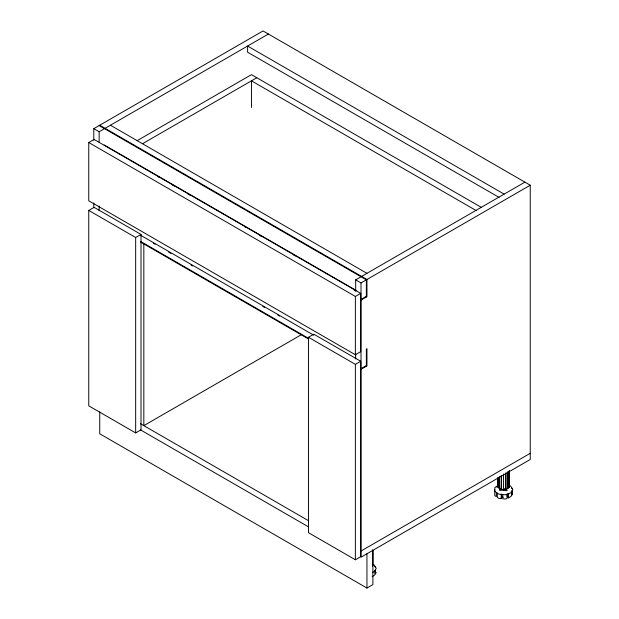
<?xml version="1.0" encoding="UTF-8"?>
<svg xmlns="http://www.w3.org/2000/svg" width="619" height="619" viewBox="0 0 619 619"><rect width="100%" height="100%" fill="white"/><g stroke="black" fill="none" stroke-linecap="round" stroke-linejoin="round"><path stroke-width="0.93" d="M372.437 549.827L372.437 566.393L372.893 565.077L372.893 550.353L372.886 584.622L366.951 588.05L99.736 433.78L99.736 411.875M504.547 488.437L506.953 490.65L499.695 490.101L499.695 488.461M501.251 475.593L501.251 489.397L503.526 489.66L503.526 474.015M505.723 473.527L505.8 489.397L507.727 488.654L507.727 472.088M494.774 489.389L494.782 495.618L496.322 496.678L496.322 492.739L497.343 493.436L497.343 497.374L498.883 498.434L501.235 498.666L501.715 493.939M498.032 484.917L497.583 486.225L498.427 487.493L498.032 487.54L498.032 477.419M507.727 488.654L509.011 487.54L509.468 486.225L509.468 470.579M376.259 572.614L375.447 573.914L375.447 569.975L374.905 570.834L374.905 574.772L372.174 576.715M498.032 487.54L499.541 488.461L499.541 476.498M501.251 489.397L501.467 476.321M498.179 485.327L494.774 487.679L494.782 491.354L498.883 494.163L505.158 494.798L510.667 492.956L512.834 489.497L510.644 486.047L509.066 485.52M496.306 486.944L497.32 486.248M499.695 490.101L501.8 488.855M93.802 140.227L93.802 128.659L263.036 30.95L530.243 185.22L530.243 459.491L361.009 557.193L361.009 282.929L530.243 185.22M93.802 128.659L99.148 131.739L268.383 34.037M88.757 142.54L94.096 139.453L360.715 293.383L360.715 351.669L355.368 354.749L88.757 200.819L88.757 142.54L355.368 296.47L360.715 293.383M137.201 140.629L251.453 74.659L481.543 207.504M142.54 143.709L256.8 77.746M88.757 210.421L94.096 207.334L141.008 234.423L141.008 429.834L135.662 432.921L88.757 405.84L88.757 210.421L135.662 237.503L141.008 234.423M355.67 291.417L355.67 279.842L524.904 182.141M366.355 296.323L361.009 299.41L360.567 299.155M361.009 300.068L366.951 296.64L366.951 279.502L99.736 125.231M301.468 334.624L143.832 425.632L143.832 243.932M308.463 337.27L313.802 334.183L360.715 361.264L360.715 556.682L355.368 559.769L308.463 532.68L308.463 337.27L355.368 364.351L360.715 361.264M361.009 368.661L366.355 365.581M361.009 369.326L366.951 365.891L366.951 348.752L366.355 349.093L366.355 366.239M361.009 551.026L530.243 453.317M507.209 494.163L507.209 496.531L508.748 497.862L511.48 495.92L511.48 491.989L512.021 491.122L512.021 495.061L512.014 490.89M372.514 572.335L374.093 571.809L376.259 568.35L374.069 564.899L372.491 564.373M509.081 486.271L509.468 486.225M505.723 489.172L503.526 489.66M372.506 565.124L372.893 565.077M501.715 497.088L503.278 497.25M499.541 488.461L501.467 489.203M504.121 194.134L247.6 46.038L247.6 52.205L499.107 197.415M476.204 210.592L251.453 80.834L251.453 107.497M110.43 125.231L366.951 273.327M99.148 125.572L366.355 279.842L366.355 296.988M355.67 279.842L361.009 282.929M104.154 144.947L356.335 290.543M157.597 176.461L159.269 177.421M172.631 185.135L174.303 186.102M187.658 193.817L190.165 195.264M244.443 226.6L246.114 227.56M259.469 235.274L261.976 236.721M293.708 255.043L295.379 256.003M353.828 289.754L355.499 290.721M140.9 235.413L313.748 335.204M153.427 243.298L155.09 244.265M168.453 251.979L170.96 253.426M191 264.994L192.671 265.961M262.812 306.459L264.483 307.419M277.846 315.133L279.509 316.1M140.699 241.464L308.2 338.167M140.567 242.044L308.409 338.949M140.567 423.752L308.409 520.649M140.567 429.919L308.409 526.823M505.468 489.536L506.953 490.65M511.464 487.671L512.014 488.53M374.89 566.524L375.439 567.383M509.011 470.974L509.011 487.54M508.686 471.771L508.686 487.416M508.594 497.916L508.594 493.977L507.069 494.488L507.069 498.427L505.158 499.061L502.798 498.829L502.798 494.891L501.235 494.728L501.235 498.666M507.394 471.964L507.394 488.523M505.8 472.831L505.8 489.397M499.324 476.692L499.324 488.654M498.427 477.373L498.427 487.493M497.97 477.899L497.97 486.186M366.951 553.765L366.951 588.05M355.67 354.099L355.67 358.919M355.368 296.47L355.368 354.749M355.368 364.351L355.368 559.769M135.662 237.503L135.662 432.921M99.148 131.739L99.148 142.347M99.148 205.995L99.148 210.824M93.802 202.916L93.802 207.736"/></g></svg>
